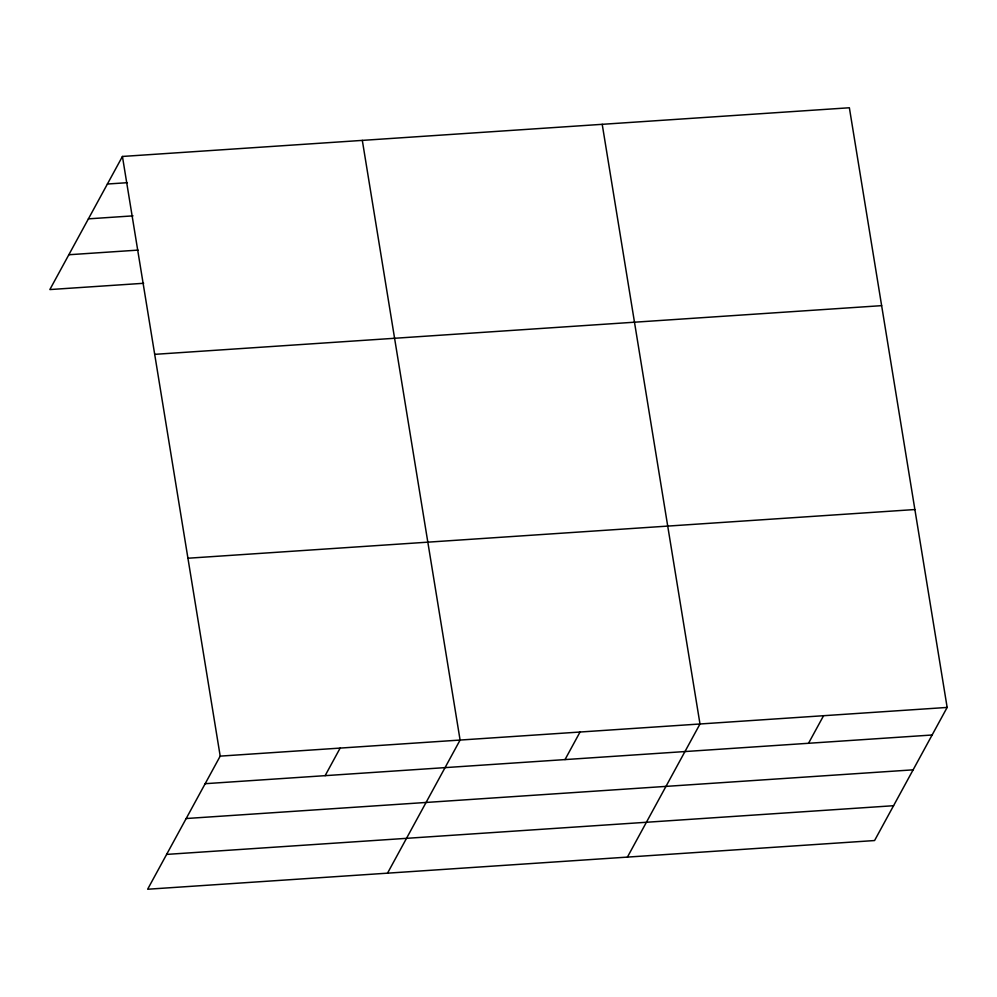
<?xml version="1.0" encoding="UTF-8"?>
<svg xmlns="http://www.w3.org/2000/svg" width="997" height="997" viewBox="0 0 997 997"><rect width="100%" height="100%" fill="white"/><g stroke="black" fill="none" stroke-linecap="round" stroke-linejoin="round"><path stroke-width="1.5" d="M122.432 156.454L220.2 756.125L147.631 889.237L874.568 840.546L947.15 707.434L849.369 107.763L122.432 156.454L49.85 289.566L143.655 283.285M325.122 775.666L340.151 748.086M387.521 873.173L460.091 740.048L362.322 140.39M565.012 759.589L580.042 732.022M627.412 857.108L699.994 723.984L602.213 124.313M808.53 743.276L823.572 715.709M107.389 184.021L127.379 182.688M88.409 218.854L133 215.863M68.843 254.746L138.035 250.11M154.697 354.346L881.635 305.655M187.935 558.233L914.885 509.542M220.2 756.125L947.15 707.434M205.17 783.692L932.12 735.001M186.177 818.525L913.127 769.834M166.611 854.404L893.561 805.713"/></g></svg>
